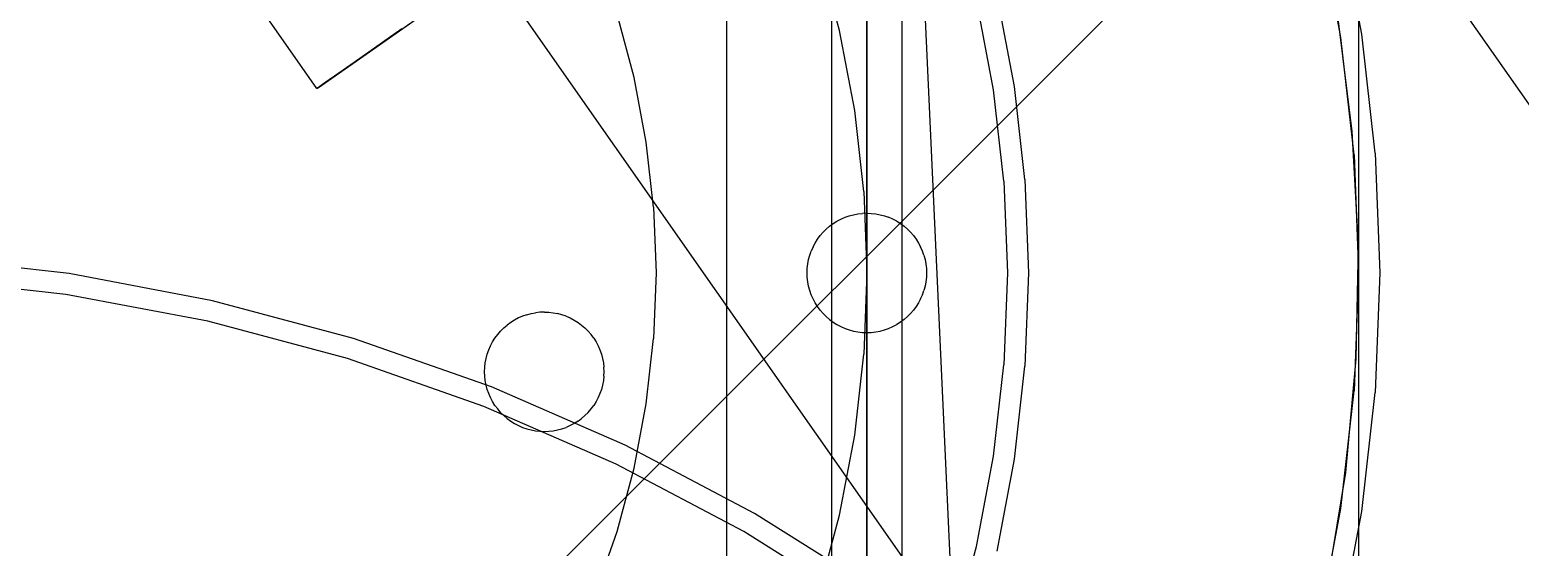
# Model space of a CAD drawing. Header units: millimetres. Extents: x -180 to 1414, y -663 to 972.
# Drawn here: x 1207.17 to 1249.6, y 497.19 to 511.92 of the extents above; entities that cross this region are included whole.
import ezdxf

# ---------------------------------------------------------------- set-up
doc = ezdxf.new("R2010")
doc.units = ezdxf.units.MM
doc.layers.add('TOP', color=8, linetype='Continuous')

msp = doc.modelspace()

# ---------------------------------------------------------------- linework, layer by layer
at = {"layer": 'TOP'}
for p, q in [((1245, 544.9), (1245, 447.5)), ((1268.825, 543.302), (1219.257, 493.733)), ((1234, 483.349), (1232, 526.651)), ((1232, 526.651), (1232, 471.651)), ((1238.942, 525.37), (1279.15, 467.948)), ((1231, 485.153), (1231, 524.847)), ((1231, 524.847), (1231, 469.847)), ((1230, 486.957), (1230, 523.043)), ((1230, 468.043), (1230, 523.043)), ((1215.346, 510.252), (1207.316, 521.72)), ((1227, 520.336), (1227, 465.336)), ((1227, 520.336), (1227, 489.664)), ((1215.346, 510.252), (1226.814, 518.282)), ((1215.385, 510.279), (1226.821, 518.287)), ((1215.502, 510.361), (1226.876, 518.325)), ((1215.502, 510.361), (1226.842, 518.301)), ((1215.695, 510.497), (1226.924, 518.359)), ((1215.695, 510.497), (1226.842, 518.301)), ((1215.965, 510.685), (1226.924, 518.359)), ((1215.965, 510.685), (1226.876, 518.325)), ((1216.309, 510.926), (1226.984, 518.401)), ((1245.091, 511.796), (1244.457, 515.147)), ((1244.497, 511.707), (1243.872, 515.013)), ((1244.497, 511.707), (1243.872, 515.013)), ((1230.223, 511.898), (1229.623, 514.137)), ((1261.129, 455.329), (1220.921, 512.752)), ((1234.609, 510.216), (1234.122, 512.788)), ((1234.609, 510.216), (1234.122, 512.788)), ((1234.609, 510.216), (1234.122, 512.788)), ((1235.202, 510.306), (1234.707, 512.922)), ((1224.373, 510.563), (1223.889, 512.369)), ((1244.82, 509.025), (1244.414, 512.241)), ((1217.766, 511.946), (1217.212, 511.558)), ((1230.654, 509.62), (1230.223, 511.898)), ((1244.874, 508.363), (1244.497, 511.707)), ((1244.874, 508.363), (1244.497, 511.707)), ((1245.472, 508.408), (1245.091, 511.796)), ((1217.212, 511.558), (1216.725, 511.218)), ((1216.309, 510.926), (1215.965, 510.685)), ((1216.725, 511.218), (1216.309, 510.926)), ((1215.695, 510.497), (1215.502, 510.361)), ((1215.965, 510.685), (1215.695, 510.497)), ((1224.721, 508.726), (1224.373, 510.563)), ((1215.385, 510.279), (1215.346, 510.252)), ((1215.502, 510.361), (1215.385, 510.279)), ((1234.902, 507.616), (1234.609, 510.216)), ((1234.902, 507.616), (1234.609, 510.216)), ((1234.902, 507.616), (1234.609, 510.216)), ((1235.5, 507.66), (1235.202, 510.306)), ((1230.913, 507.317), (1230.654, 509.62)), ((1244.993, 505.789), (1244.82, 509.025)), ((1224.93, 506.868), (1224.721, 508.726)), ((1244.874, 508.363), (1245, 505)), ((1244.874, 508.363), (1245, 505)), ((1245.472, 508.408), (1245.6, 505)), ((1234.902, 507.616), (1235, 505)), ((1234.902, 507.616), (1235, 505)), ((1234.902, 507.616), (1235, 505)), ((1235.5, 507.66), (1235.6, 505)), ((1230.913, 507.317), (1231, 505)), ((1224.93, 506.868), (1225, 505)), ((1230.379, 506.582), (1230.499, 506.624)), ((1230.499, 506.624), (1230.622, 506.657)), ((1230.622, 506.657), (1230.747, 506.681)), ((1230.747, 506.681), (1230.873, 506.695)), ((1231, 506.7), (1230.873, 506.695)), ((1231, 506.7), (1231.127, 506.695)), ((1231.127, 506.695), (1231.253, 506.681)), ((1231.253, 506.681), (1231.378, 506.657)), ((1231.378, 506.657), (1231.501, 506.624)), ((1231.501, 506.624), (1231.621, 506.582)), ((1229.754, 506.156), (1229.844, 506.246)), ((1229.844, 506.246), (1229.94, 506.329)), ((1229.94, 506.329), (1230.042, 506.405)), ((1230.042, 506.405), (1230.15, 506.472)), ((1230.15, 506.472), (1230.262, 506.532)), ((1230.262, 506.532), (1230.379, 506.582)), ((1231.738, 506.532), (1231.621, 506.582)), ((1231.85, 506.472), (1231.738, 506.532)), ((1231.85, 506.472), (1231.958, 506.405)), ((1231.958, 506.405), (1232.06, 506.329)), ((1232.06, 506.329), (1232.156, 506.246)), ((1232.156, 506.246), (1232.246, 506.156)), ((1229.468, 505.738), (1229.528, 505.85)), ((1229.528, 505.85), (1229.595, 505.958)), ((1229.595, 505.958), (1229.671, 506.06)), ((1229.671, 506.06), (1229.754, 506.156)), ((1232.246, 506.156), (1232.329, 506.06)), ((1232.329, 506.06), (1232.405, 505.958)), ((1232.405, 505.958), (1232.472, 505.85)), ((1232.472, 505.85), (1232.532, 505.738)), ((1244.933, 502.548), (1244.993, 505.789)), ((1208.287, 504.979), (1204.155, 505.445)), ((1229.319, 505.253), (1229.343, 505.378)), ((1229.343, 505.378), (1229.376, 505.501)), ((1229.376, 505.501), (1229.418, 505.621)), ((1229.468, 505.738), (1229.418, 505.621)), ((1232.582, 505.621), (1232.532, 505.738)), ((1232.624, 505.501), (1232.582, 505.621)), ((1232.624, 505.501), (1232.657, 505.378)), ((1232.657, 505.378), (1232.681, 505.253)), ((1212.372, 504.206), (1208.287, 504.979)), ((1225, 505), (1224.93, 503.132)), ((1229.3, 505), (1229.305, 505.127)), ((1229.305, 504.873), (1229.3, 505)), ((1229.305, 505.127), (1229.319, 505.253)), ((1231, 505), (1230.913, 502.683)), ((1232.681, 505.253), (1232.695, 505.127)), ((1232.695, 505.127), (1232.7, 505)), ((1232.7, 505), (1232.695, 504.873)), ((1235, 505), (1234.902, 502.384)), ((1235, 505), (1234.902, 502.384)), ((1235, 505), (1234.902, 502.384)), ((1235.6, 505), (1235.5, 502.34)), ((1245, 505), (1244.874, 501.637)), ((1245, 505), (1244.874, 501.637)), ((1245.6, 505), (1245.472, 501.592)), ((1208.197, 504.386), (1204.11, 504.846)), ((1208.197, 504.386), (1204.11, 504.846)), ((1229.319, 504.747), (1229.305, 504.873)), ((1229.343, 504.622), (1229.319, 504.747)), ((1229.376, 504.499), (1229.343, 504.622)), ((1229.418, 504.379), (1229.376, 504.499)), ((1232.582, 504.379), (1232.624, 504.499)), ((1232.657, 504.622), (1232.624, 504.499)), ((1232.681, 504.747), (1232.657, 504.622)), ((1232.695, 504.873), (1232.681, 504.747)), ((1212.239, 503.621), (1208.197, 504.386)), ((1212.239, 503.621), (1208.197, 504.386)), ((1216.388, 503.13), (1212.372, 504.206)), ((1229.468, 504.262), (1229.418, 504.379)), ((1229.528, 504.15), (1229.468, 504.262)), ((1229.595, 504.042), (1229.528, 504.15)), ((1232.472, 504.15), (1232.405, 504.042)), ((1232.532, 504.262), (1232.472, 504.15)), ((1232.532, 504.262), (1232.582, 504.379)), ((1220.969, 503.656), (1220.861, 503.589)), ((1221.081, 503.716), (1220.969, 503.656)), ((1221.198, 503.766), (1221.081, 503.716)), ((1221.318, 503.808), (1221.198, 503.766)), ((1221.318, 503.808), (1221.441, 503.841)), ((1221.441, 503.841), (1221.566, 503.865)), ((1221.692, 503.879), (1221.566, 503.865)), ((1221.819, 503.884), (1221.692, 503.879)), ((1221.819, 503.884), (1221.946, 503.879)), ((1221.946, 503.879), (1222.072, 503.865)), ((1222.072, 503.865), (1222.197, 503.841)), ((1222.32, 503.808), (1222.197, 503.841)), ((1222.44, 503.766), (1222.32, 503.808)), ((1222.44, 503.766), (1222.557, 503.716)), ((1222.557, 503.716), (1222.669, 503.656)), ((1222.669, 503.656), (1222.777, 503.589)), ((1229.671, 503.94), (1229.595, 504.042)), ((1229.754, 503.844), (1229.671, 503.94)), ((1229.844, 503.754), (1229.754, 503.844)), ((1229.844, 503.754), (1229.94, 503.671)), ((1229.94, 503.671), (1230.042, 503.595)), ((1232.06, 503.671), (1231.958, 503.595)), ((1232.156, 503.754), (1232.06, 503.671)), ((1232.246, 503.844), (1232.156, 503.754)), ((1232.329, 503.94), (1232.246, 503.844)), ((1232.405, 504.042), (1232.329, 503.94)), ((1216.212, 502.557), (1212.239, 503.621)), ((1216.212, 502.557), (1212.239, 503.621)), ((1220.414, 503.142), (1220.49, 503.244)), ((1220.49, 503.244), (1220.573, 503.34)), ((1220.573, 503.34), (1220.663, 503.43)), ((1220.663, 503.43), (1220.759, 503.513)), ((1220.861, 503.589), (1220.759, 503.513)), ((1222.777, 503.589), (1222.879, 503.513)), ((1222.879, 503.513), (1222.975, 503.43)), ((1222.975, 503.43), (1223.065, 503.34)), ((1223.148, 503.244), (1223.065, 503.34)), ((1223.224, 503.142), (1223.148, 503.244)), ((1230.042, 503.595), (1230.15, 503.528)), ((1230.15, 503.528), (1230.262, 503.468)), ((1230.262, 503.468), (1230.379, 503.418)), ((1230.379, 503.418), (1230.499, 503.376)), ((1230.499, 503.376), (1230.622, 503.343)), ((1230.622, 503.343), (1230.747, 503.319)), ((1230.747, 503.319), (1230.873, 503.305)), ((1230.873, 503.305), (1231, 503.3)), ((1231, 503.3), (1231.127, 503.305)), ((1231.127, 503.305), (1231.253, 503.319)), ((1231.253, 503.319), (1231.378, 503.343)), ((1231.378, 503.343), (1231.501, 503.376)), ((1231.501, 503.376), (1231.621, 503.418)), ((1231.621, 503.418), (1231.738, 503.468)), ((1231.738, 503.468), (1231.85, 503.528)), ((1231.958, 503.595), (1231.85, 503.528)), ((1220.313, 501.757), (1216.388, 503.13)), ((1220.195, 502.685), (1220.237, 502.805)), ((1220.237, 502.805), (1220.287, 502.922)), ((1220.287, 502.922), (1220.347, 503.034)), ((1220.347, 503.034), (1220.414, 503.142)), ((1223.224, 503.142), (1223.291, 503.034)), ((1223.291, 503.034), (1223.351, 502.922)), ((1223.351, 502.922), (1223.402, 502.805)), ((1223.402, 502.805), (1223.443, 502.685)), ((1224.721, 501.274), (1224.93, 503.132)), ((1220.094, 501.198), (1216.212, 502.557)), ((1220.094, 501.198), (1216.212, 502.557)), ((1220.124, 502.311), (1220.138, 502.437)), ((1220.138, 502.437), (1220.162, 502.562)), ((1220.162, 502.562), (1220.195, 502.685)), ((1223.443, 502.685), (1223.476, 502.562)), ((1223.476, 502.562), (1223.5, 502.437)), ((1223.5, 502.437), (1223.514, 502.311)), ((1230.654, 500.38), (1230.913, 502.683)), ((1234.609, 499.784), (1234.902, 502.384)), ((1234.609, 499.784), (1234.902, 502.384)), ((1234.609, 499.784), (1234.902, 502.384)), ((1244.64, 499.319), (1244.933, 502.548)), ((1220.119, 502.184), (1220.124, 502.311)), ((1220.124, 502.057), (1220.119, 502.184)), ((1220.138, 501.931), (1220.124, 502.057)), ((1223.514, 502.057), (1223.5, 501.931)), ((1223.519, 502.184), (1223.514, 502.311)), ((1223.514, 502.057), (1223.519, 502.184)), ((1235.202, 499.694), (1235.5, 502.34)), ((1220.162, 501.806), (1220.138, 501.931)), ((1220.195, 501.683), (1220.162, 501.806)), ((1220.237, 501.563), (1220.195, 501.683)), ((1220.287, 501.446), (1220.237, 501.563)), ((1224.124, 500.094), (1220.313, 501.757)), ((1223.402, 501.563), (1223.351, 501.446)), ((1223.443, 501.683), (1223.402, 501.563)), ((1223.476, 501.806), (1223.443, 501.683)), ((1223.5, 501.931), (1223.476, 501.806)), ((1244.497, 498.293), (1244.874, 501.637)), ((1244.497, 498.293), (1244.874, 501.637)), ((1245.091, 498.204), (1245.472, 501.592)), ((1223.864, 499.553), (1220.094, 501.198)), ((1223.864, 499.553), (1220.094, 501.198)), ((1220.347, 501.334), (1220.287, 501.446)), ((1220.414, 501.226), (1220.347, 501.334)), ((1220.49, 501.124), (1220.414, 501.226)), ((1220.573, 501.028), (1220.49, 501.124)), ((1223.065, 501.028), (1223.148, 501.124)), ((1223.148, 501.124), (1223.224, 501.226)), ((1223.291, 501.334), (1223.224, 501.226)), ((1223.351, 501.446), (1223.291, 501.334)), ((1224.373, 499.437), (1224.721, 501.274)), ((1220.663, 500.938), (1220.573, 501.028)), ((1220.663, 500.938), (1220.759, 500.855)), ((1220.759, 500.855), (1220.861, 500.779)), ((1220.861, 500.779), (1220.969, 500.712)), ((1220.969, 500.712), (1221.081, 500.652)), ((1222.669, 500.712), (1222.557, 500.652)), ((1222.777, 500.779), (1222.669, 500.712)), ((1222.777, 500.779), (1222.879, 500.855)), ((1222.879, 500.855), (1222.975, 500.938)), ((1222.975, 500.938), (1223.065, 501.028)), ((1221.081, 500.652), (1221.198, 500.601)), ((1221.198, 500.601), (1221.318, 500.559)), ((1221.318, 500.559), (1221.441, 500.527)), ((1221.441, 500.527), (1221.566, 500.503)), ((1221.566, 500.503), (1221.692, 500.489)), ((1221.692, 500.489), (1221.819, 500.484)), ((1221.819, 500.484), (1221.946, 500.489)), ((1221.946, 500.489), (1222.072, 500.503)), ((1222.072, 500.503), (1222.197, 500.527)), ((1222.197, 500.527), (1222.32, 500.559)), ((1222.32, 500.559), (1222.44, 500.601)), ((1222.557, 500.652), (1222.44, 500.601)), ((1230.223, 498.102), (1230.654, 500.38)), ((1227.8, 498.151), (1224.124, 500.094)), ((1227.5, 497.631), (1223.864, 499.553)), ((1227.5, 497.631), (1223.864, 499.553)), ((1223.889, 497.631), (1224.373, 499.437)), ((1234.122, 497.212), (1234.609, 499.784)), ((1234.122, 497.212), (1234.609, 499.784)), ((1234.122, 497.212), (1234.609, 499.784)), ((1234.707, 497.078), (1235.202, 499.694)), ((1244.115, 496.121), (1244.64, 499.319)), ((1231.321, 495.939), (1227.8, 498.151)), ((1243.872, 494.987), (1244.497, 498.293)), ((1243.872, 494.987), (1244.497, 498.293)), ((1244.457, 494.853), (1245.091, 498.204)), ((1229.623, 495.863), (1230.223, 498.102)), ((1223.272, 495.866), (1223.889, 497.631)), ((1230.983, 495.443), (1227.5, 497.631)), ((1230.983, 495.443), (1227.5, 497.631)), ((1233.445, 494.684), (1234.122, 497.212)), ((1233.445, 494.684), (1234.122, 497.212)), ((1233.445, 494.684), (1234.122, 497.212))]:
    msp.add_line(p, q, dxfattribs=at)

doc.saveas('drawing.dxf')
